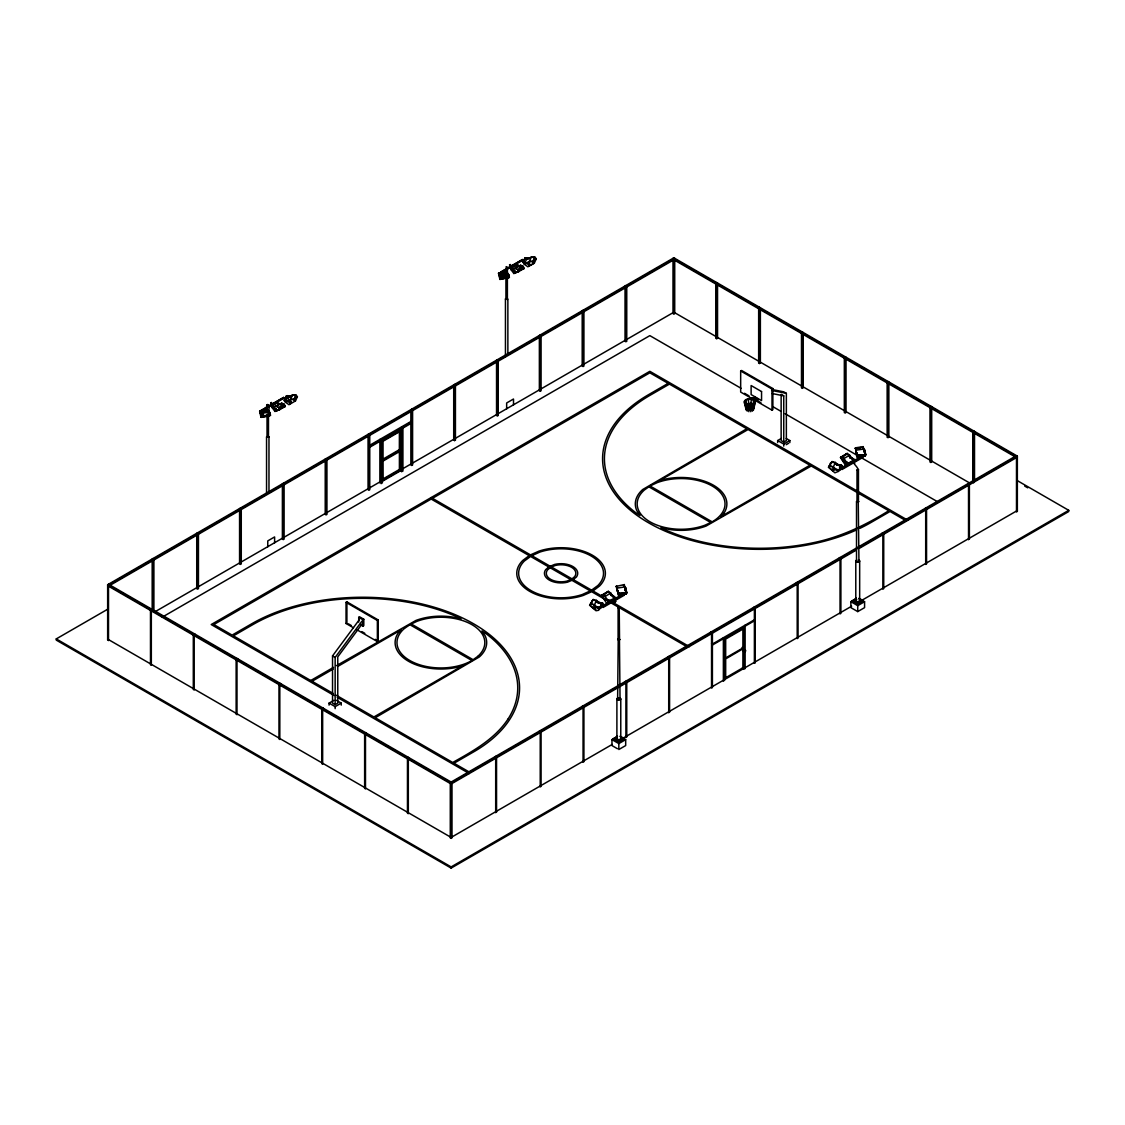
<?xml version="1.0" encoding="UTF-8"?>
<svg xmlns="http://www.w3.org/2000/svg" width="1125" height="1125" viewBox="0 0 1125 1125"><rect width="100%" height="100%" fill="white"/><g stroke="black" fill="none" stroke-linecap="round" stroke-linejoin="round"><path stroke-width="1.5" d="M750.769 407.602L751.247 399.037L745.903 399.867L744.469 402.947L746.255 410.203M745.341 649.87L743.203 650.714L743.4 648.605M262.631 414.155L262.927 415.223C268.003 417.403 270.239 409.964 269.958 415.406M261.436 412.594L269.184 411.398C273.009 416.883 266.555 409.837 262.336 414.169L261.436 412.594L260.058 413.269L261.028 417.347L268.861 415.955M506.756 271.927L508.514 276.131L508.542 275.034M750.769 411.722L751.247 405.211L755.156 402.947L755.156 401.302L751.247 399.037M512.311 265.852L511.355 266.709L512.142 265.331M523.322 262.238L524.953 257.892L529.158 258.089M523.983 263.152L523.041 262.645L524.883 258.778M745.636 650.32L744.145 651.797L745.059 651.417M752.428 408.15L753.722 399.867M267.033 411.595C264.811 400.556 270.956 403.692 268.481 412.242M268.481 405.239L267.033 404.888M505.927 266.962C509.85 265.373 502.088 270.984 505.927 273.67M752.428 411.159L753.722 404.381M619.031 594.098L626.962 592.861L625.472 588.136L626.555 592.383M865.069 455.189C865.223 450.633 863.016 446.878 865.448 454.458M753.384 409.106L755.156 401.302M266.555 492.778L266.555 436.922L267.764 436.219L268.973 436.922L268.973 492.778M268.481 415.73L268.481 436.725L267.764 437.133L267.033 436.725L267.033 414.942M268.973 436.922L266.555 436.922M505.448 356.597L505.448 298.997L506.967 298.322M507.389 277.805L507.389 298.8L506.025 298.589M506.841 298.392L507.516 299.489L505.448 298.997M619.439 639L620.044 698.948L618.834 699.652L617.625 698.948L618.23 639M618.103 639.408L618.103 607.936L619.2 607.458L619.552 639.408L618.202 639.197M620.044 639.605L617.625 639.605M615.164 738.83L614.981 738.042L615.192 739.139M615.164 739.252L615.164 737.775M618.722 741.08L619.045 740.503M622.73 739.195L622.645 737.803M858.248 501.187L858.937 561.023L857.728 561.727L856.519 561.023L856.519 501.68L858.459 501.483L858.459 469.659C855.802 464.639 852.961 463.683 854.747 463.345M858.937 501.68L856.519 501.68M853.664 600.244L853.959 601.003L854.227 600.244M853.889 600.989L854.072 600.075L854.002 600.82M858.009 602.859L857.841 602.016L857.447 602.859M858.052 602.817L857.658 602.817M861.384 599.977L861.539 601.003L861.609 599.85M753.384 410.203L755.156 402.947M510.637 268.608L510.862 267.3M510.637 267.511L510.553 268.369M610.341 601.214L615.291 598.402L610.748 595.167M615.291 598.402L614.925 597.684M618.103 607.936L619.552 607.584M856.997 501.483L856.997 469.997L858.431 469.603M858.431 469.73L856.997 469.997M745.312 650.109L743.259 651.347M285.356 402.173L287.423 397.702L292.584 394.833L295.931 394.988L297.422 396.717L295.341 401.175L293.864 399.459L290.517 399.305L285.356 402.173L288.97 404.719L295.467 400.908M290.517 399.305L292.584 394.833M290.869 401.442L284.611 400.416M285.033 401.161L290.869 402.061L290.911 401.358M293.864 399.459L295.931 394.988M295.256 401.034L294.483 400.12L296.297 396.183A2.827 2.236 24.9 0 0 293.977 395.409M523.069 262.378L525.08 257.934L529.13 258.173M524.25 264.234L526.317 259.777L531.492 256.908L534.839 257.062L536.316 258.778L534.248 263.25L527.864 266.794L524.25 264.234L529.411 261.38L532.758 261.534L534.248 263.25M529.411 261.38L531.492 256.908M529.481 263.784L523.505 262.491M532.758 261.534L534.839 257.062M534.15 263.109L533.377 262.181L535.205 258.258A2.827 2.236 24.9 0 0 532.87 257.484M589.612 605.236L593.17 599.498L596.517 600.384L601.678 604.842L598.416 610.327L595.983 610.734L589.612 605.236L591.089 603.97L594.436 604.842L599.611 609.314M594.886 600.497A2.827 2.236 24.9 0 0 592.552 600.539L589.95 605.152L593.17 599.498M594.436 604.842L596.517 600.384M599.723 607.669L593.845 606.839L601.172 607.247M600.609 608.302L593.888 607.388M598.416 610.327L599.794 607.345M601.045 607.852L602.859 604.252M828.506 467.311L832.064 461.573L835.411 462.459L840.586 466.917L838.505 471.389L834.891 472.809L828.506 467.311L832.064 461.573M838.505 471.389L833.344 466.917L835.411 462.459M839.517 470.377L832.781 469.462M839.939 469.294L841.641 465.173L835.059 463.936M841.753 465.708L839.756 469.519M839.939 469.927L841.641 465.792L836.48 464.864M853.031 462.952L852.089 463.345L853.087 462.459M506.869 272.489L498.586 273.544L500.034 277.453L498.994 272.784M626.962 592.594L626.175 593.114M616.163 586.406L624.305 584.578L626.273 594.028L618.525 595.223L616.163 586.406L617.527 587.208M617.78 591.862L618.258 591.103M624.305 584.578L623.447 585.281L624.333 586.153M618.525 595.223L616.57 585.773M624.825 590.442L624.952 589.134M856.772 456.68L855.464 447.848L863.198 446.639L865.491 455.583L856.772 456.68L859.866 456.202M863.198 446.639L862.341 447.356L863.241 448.228M857.433 457.298L855.464 447.848M864.52 455.484L865.167 456.103M615.347 738.619L614.798 738.211M622.884 738.619L622.491 737.775M861.188 600.638L861.581 600.342M363.009 619.72L363.009 622.73L337.767 656.902L337.767 703.125L335.152 704.63L332.536 703.125L332.536 655.917L359.367 619.608M335.152 704.63L335.152 657.422L361.969 621.112M286.172 395.873L284.414 400.177M285.848 396.675L290.236 396.717M273.164 404.438L272.405 404.522L273.038 403.425M745.214 650.208L744.525 651.052M517.064 265.219L510.497 268.102L515.039 271.336L510.75 268.861M572.034 578.883L574.72 576.562A14.766 8.522 0 0 0 571.514 567.267A14.766 8.522 0 0 0 555.427 565.425L551.419 566.972M853.819 460.012L853.931 459.084L849.642 456.609M600.497 605.855L601.678 604.842M839.391 467.93L840.586 466.917M606.389 592.889L602.072 595.519L607.064 592.636M841.542 457.116L840.966 457.594L846.534 454.247L841.542 457.116A2.827 1.631 60 0 1 843.244 457.706M602.663 594.605L605.109 596.377L608.892 602.227L606.248 602.691L601.58 595.462L608.33 591.328L610.777 593.114L614.559 598.95M608.33 591.328L601.58 595.462M841.556 456.68L844.003 458.452L847.786 464.302L845.142 464.752L840.473 457.538L847.223 453.403L849.67 455.189L853.453 461.025M847.223 453.403L840.473 457.538M844.58 461.714L843.947 462.206L840.811 457.355M269.775 414.183L269.452 413.1M592.973 590.962L599.442 586.097A44.311 25.58 0 0 0 592.411 555.216A44.311 25.58 0 0 0 538.917 551.152L530.48 554.878M615.164 738.956L615.361 738.253M861.202 600.244L861.37 600.862M744.145 651.797L745.186 649.828L745.172 650.672M260.086 410.709L261.127 414.745M259.692 411.469L266.723 410.259M260.086 411.328L261.267 415.35M498.586 272.925L505.617 271.702M865.856 454.936L858.375 456.258M281.264 404.353L281.742 404.086A2.827 1.631 60 0 1 284.245 405.464L284.822 406.589M262.28 409.711L283.528 397.448L284.372 397.941L262.35 410.752L262.28 409.711L263.137 410.287M501.173 271.786L522.422 259.523L523.28 260.016L501.173 272.784L501.173 271.786L502.031 272.363M262.35 409.837L283.584 397.575L284.372 398.025M522.492 259.65L501.244 271.913L501.173 272.784M510.75 267.877L515.798 265.148M276.539 403.214C261.056 404.297 285.975 413.761 271.856 406.786M272.334 407.911L281.77 403.158L284.231 404.212L285.314 406.336L279.647 409.598L274.978 411.427L272.334 407.911L281.77 403.158M511.228 269.986L520.678 265.233L523.125 266.288L524.208 268.411L518.541 271.673L517.458 269.564L515.011 268.509L511.228 269.986L513.872 273.502L518.878 271.477M515.011 268.509L520.678 265.233M276.117 406.434L278.564 407.489L284.231 404.212M517.458 269.564L523.125 266.288M278.438 407.447A2.827 1.631 60 0 1 279.253 408.347L284.245 405.464M517.345 269.522A2.827 1.631 60 0 1 518.161 270.422L523.153 267.539L523.716 268.664M274.978 411.427L279.492 409.008M513.872 273.502L519.778 270.281M276.848 410.639L284.977 406.533M519.483 270.548L515.742 272.714L515.123 271.491M107.648 640.097L107.648 584.719L673.861 257.808L1017.352 456.131L1017.352 511.523M109.364 585.703L673.861 259.791L1015.636 457.116L1015.636 456.131M368.916 445.739L410.878 421.509L411.736 422.002L401.625 427.838L401.625 426.853L402.919 427.598L402.919 471.122M368.916 446.738L380.728 439.903L380.728 440.902L369.759 447.23M379.87 482.934L379.87 439.411L381.164 440.156L402.919 427.598M383.625 439.917L401.119 429.82L401.119 470.475L382.191 481.402L381.333 480.909L400.261 469.983L400.261 451.139L399.403 450.647L399.403 469.477L401.119 470.475M382.359 440.944L401.709 429.764L401.709 471.811M382.359 482.991L382.191 440.747L383.048 441.239L400.261 431.297L400.261 450.141L383.048 460.083L382.191 459.591L399.403 449.648L400.261 450.141M1017.112 480.516L1068.75 510.328L1068.75 511.523L451.139 868.092L56.25 640.097L56.25 638.916L107.972 609.061M398.869 452.517L399.164 450.112L399.22 452.123M382.191 460.575L383.048 461.081L400.261 451.139M151.327 608.948L150.483 609.441L150.483 664.833M716.681 282.544L715.837 283.036L715.837 338.428M152.184 609.441L151.327 609.933L151.327 665.325M399.403 469.477L382.191 479.419L383.048 479.925L383.048 461.081M154.73 611.93L673.861 312.216L970.242 483.328M283.247 538.72L282.389 539.212L282.389 485.55M326.081 513.998L325.223 514.491L325.223 460.828M162.225 617.161L649.842 335.63L741.038 388.28M194.161 633.67L193.303 634.163L193.303 689.555M759.516 307.266L758.658 307.758L758.658 363.15M195.019 634.163L194.161 634.669L194.161 690.047M432.492 498.305L649.842 372.811L746.775 428.78L642.712 489.516A45.773 26.423 0 0 0 636.877 510.75L640.055 515.517L635.358 512.395A155.081 89.536 0 0 1 649.842 395.423L669.431 384.117M668.123 383.372L648.492 394.706A156.909 90.591 0 0 0 642.277 518.962A156.909 90.591 0 0 0 856.744 529.833M236.995 658.406L236.137 658.898L236.137 714.291M802.35 332.002L801.492 332.494L801.492 387.886M237.853 658.898L236.995 659.391L236.995 714.783M740.672 370.969L741.544 370.462L772.875 388.561L772.875 409.655L772.003 410.161L740.672 392.077L740.672 370.969L772.003 389.053L772.875 388.561M353.489 627.792L346.036 623.489L346.036 602.381L346.908 601.875L378.239 619.973L378.239 641.067L377.367 641.573L356.47 629.508M346.036 623.489L346.908 622.983L346.908 601.875M358.72 622.097L358.72 617.33L359.592 616.823L363.797 619.256L363.797 625.612L362.925 626.119L360.127 624.502M358.72 617.33L362.925 619.763L363.797 619.256M755.03 397.35L752.062 399.319L754.819 397.73L757.42 399.234L754.678 400.823L757.645 398.855L755.03 397.35L755.03 398.855L757.645 400.359L754.819 398.981L754.819 397.73M346.036 602.381L377.367 620.466L378.239 619.973M279.816 683.128L278.972 683.62L278.972 739.012M280.673 683.62L279.816 684.113L279.816 739.505M845.184 357.708L846.028 357.216L846.028 412.608M310.753 680.513L333.492 667.378M336.53 665.634L415.969 620.423A45.773 26.423 0 0 1 452.742 617.062L460.997 618.891L455.583 616.191A155.081 89.536 0 0 0 252.984 624.544L233.409 635.85L333.183 693.464M312.061 681.272L333.155 669.08M337.683 666.478L400.978 629.93L398.152 633.122A45.773 26.423 0 0 0 408.53 661.289A45.773 26.423 0 0 0 457.298 667.266L462.825 665.648L373.908 716.977L336.192 695.208M531.886 555.694L539.845 552.08A42.441 24.511 0 0 1 591.089 555.975A42.441 24.511 0 0 1 597.839 585.548L591.567 590.147M550.209 566.269L554.695 564.413A16.65 9.619 0 0 1 572.85 566.508A16.65 9.619 0 0 1 576.464 576.984L573.244 579.572M777.656 442.575L777.656 440.564L781.312 438.455M329.062 705.136L329.062 703.125L333.928 700.312M322.65 707.85L321.792 708.356L321.792 763.748M783.745 442.069L783.745 395.845L781.144 394.341L781.144 440.564L783.745 442.069L786.361 440.564L786.361 393.342L783.745 391.837L772.284 389.559M323.508 708.356L322.65 708.848L322.65 764.241M888.005 382.444L888.863 381.952L888.863 437.344M777.656 440.564L783.745 444.08L789.848 440.564L789.848 442.575M786.192 444.684L788.625 443.278M329.062 703.125L335.152 706.641L341.241 703.125L341.241 705.136M365.484 732.586L364.627 733.078L364.627 788.47M366.342 733.078L365.484 733.57L365.484 788.962M930.839 407.166L931.697 406.673L931.697 462.066M605.109 596.377L610.777 593.114M844.003 458.452L849.67 455.189M848.939 463.5L843.342 460.252L847.716 462.656M604.913 598.387L610.439 601.27M609.117 601.425L604.547 598.739M615.023 597.994L609.117 600.806M849.234 462.656L853.931 460.069M849.234 463.289L854.283 460.195L849.544 457.298M623.461 593.705L602.212 606.052L603.07 607.458L624.319 595.195L623.461 593.705L624.319 595.195M603 606.516L624.319 594.211M841.894 468.577L863.213 456.272L863.213 457.27L841.964 469.533L841.106 468.042L862.355 455.78L863.213 456.272M408.319 757.308L407.461 757.8L407.461 813.192L408.319 813.698L408.319 758.306L409.162 757.8M973.673 431.902L974.517 431.395L974.517 481.598M107.648 584.719L451.139 783.028L857.405 548.48M859.261 547.397L1017.352 456.131M451.997 783.52L856.252 550.125M859.303 548.367L1017.352 457.116L673.003 258.314L673.003 313.692M754.383 619.833L712.406 644.062L711.548 643.57M712.406 645.047L723.375 638.719M745.13 626.161L754.383 620.817M742.894 647.972L725.681 657.914L725.681 639.07L742.894 629.128L742.894 647.972L742.05 647.466M742.908 651.15L743.33 648.773M620.198 736.144L624.319 738.83L618.834 741.994L613.35 738.83L617.456 736.144M859.106 598.219L863.213 600.905L857.728 604.069L852.244 600.905L856.364 598.219M617.456 748.73L611.972 745.566L611.972 739.631L617.456 736.467M859.106 598.528L864.577 601.692L864.577 607.641L857.728 611.592L850.88 607.641L850.88 601.692L856.364 598.528M725.47 677.869L742.894 667.8L742.908 648.984M612.155 744.469L451.139 837.436L107.648 639.113M851.667 606.192L622.673 738.38M862.298 600.047L1017.352 510.525M613.35 738.52L618.834 741.684L624.319 738.52M852.244 600.595L857.728 603.759L863.213 600.595M618.834 741.684L618.834 749.517L625.683 745.566L625.683 739.631L618.834 743.583L611.972 739.631M864.577 601.692L857.728 605.658L850.88 601.692M56.25 638.916L451.139 866.911L1068.75 510.328M536.189 259.045L535.205 258.258M528.497 266.006L529.481 265.458M534.361 262.983L530.072 265.373L528.314 263.32L529.959 261.717A2.827 2.236 24.9 0 1 533.377 262.181M297.295 396.97L296.297 396.183M289.589 403.931L290.587 403.383M286.495 396.337L284.288 400.838L290.911 401.991M839.869 470.194L839.039 470.377M500.344 274.669L501.244 276.23L509.048 274.964L509.372 277.383L499.922 279.422L498.952 275.344L500.344 274.669L508.078 273.473L509.091 275.991M506.7 274.148L508.078 273.473M499.922 279.422L502.102 278.508M501.3 279.084L508.908 277.453M267.792 412.073L269.184 411.398M261.028 417.347L270.478 415.308L270.084 412.959M262.041 417.009L263.194 416.433L262.927 415.223M268.762 416.152L270.478 415.308M745.144 651.67L744.188 650.995M519.539 270.239L524.208 268.411M280.645 408.164L285.314 406.336M275.977 410.906L279.984 409.416M276.455 402.525L281.025 404.17M610.439 600.652L604.448 598.795M865.547 454.528L858.825 455.527M600.145 607.683L602.888 603.366L596.152 601.875L602.733 603.098M498.952 275.344L505.153 274.387M500.034 276.82L498.459 273.445M508.148 275.752L509.119 275.597M501.525 276.23L501.834 277.298L508.655 276.244L508.852 277.481M509.372 277.383L501.638 278.578L501.244 276.23M260.423 410.513L267.609 409.612M260.058 413.269L263.152 412.791M269.255 413.677L270.225 413.536M267.863 409.852L269.606 413.438M855.07 448.481L860.906 447.539M857.292 448.411L860.695 447.891M856.364 450.141L864.098 448.945M855.928 451.716L857.995 455.47M856.294 452.109L858.389 456.173M864.028 450.914L864.998 450.759M865.125 454.641L857.362 455.119M857.742 456.778L865.491 455.583M617.456 588.066L625.205 586.87M616.894 589.669L618.595 593.016M617.386 590.034L618.792 593.859M625.134 588.839L626.091 588.684M626.217 592.566L618.469 593.044M618.848 594.703L626.583 593.508M515.742 264.445L516.67 264.445M848.939 462.867L848.011 462.867M615.023 737.902L615.066 739.083M849.867 456.23L850.008 457.102M849.909 457.509L850.008 456.623M611.381 595.223L610.903 594.703M505.603 271.617L506.517 271.688M506.039 272.306L498.6 274.05M267.145 409.612L259.566 411.37M744.469 402.947L745.903 404.381L751.247 405.211M286.875 396.169L290.264 396.647M267.764 436.303L268.481 436.725M618.75 740.208L618.933 740.953L618.905 740.18M848.475 462.839L847.617 462.727M281.025 404.789L276.848 402.989L271.73 406.533M526.205 258.342L529.158 258.708M523.927 263.236L529.805 264.066L523.195 262.28M836.522 464.794L840.909 465.469M838.617 469.744L832.781 468.83L832.753 469.533M287.311 395.648L291.727 396.239M597.572 602.803L602.002 603.394M506.039 271.688L508.641 275.484M267.145 410.231L268.186 410.667M771.623 390.417L786.361 393.342M771.975 393.497L783.745 395.845M622.519 737.958L622.702 738.928M835.298 463.43L836.002 464.105M829.997 466.045L833.344 466.917M840.853 464.92L841.641 465.441M285.075 400.458L284.288 400.219L284.695 400.978M516.614 264.53L519.919 266.245M848.067 463.416L843.441 460.195M743.175 648.703L725.681 658.898L725.681 677.742M619.102 594.014L616.894 590.288M1024.706 486.084L1027.744 487.842M625.894 285.511L626.752 286.003L626.752 341.395M968.527 483.328L969.384 483.82L969.384 539.212M625.036 286.003L625.894 286.495L625.894 341.887M967.669 483.82L968.527 484.312L968.527 539.705M522.422 260.508L522.422 259.523M772.959 406.716L780.567 411.103M785.123 413.733L937.125 501.483M744.525 393.3L748.997 395.873M751.992 397.603L754.973 399.319M757.955 401.048L760.936 402.764M516.966 264.656L519.82 266.302M849.544 456.666L854.128 459.577M516.966 265.289L519.82 266.92M583.059 310.233L583.917 310.725L583.917 366.117M925.692 508.064L926.55 508.556L926.55 563.948M515.138 271.266L510.497 268.636M582.202 310.725L583.059 311.231L583.059 366.609M924.834 508.556L925.692 509.048L925.692 564.441M786.192 438.455L789.848 440.564M907.903 520.298L649.842 371.306L211.205 624.544L334.167 695.545M905.512 520.425L890.044 511.495L870.427 522.83A156.909 90.591 0 0 1 859.908 528.356M540.225 334.969L541.083 335.461L541.083 390.853M882.872 532.786L883.73 533.278L883.73 588.67L882.872 589.163L882.872 533.77L882.014 533.278M497.405 359.691L498.248 360.183L498.248 415.575M840.038 557.508L840.895 558.014L840.895 613.392L840.038 613.898L840.038 558.506L839.18 558.014M454.57 384.413L455.428 384.919L455.428 440.311M797.203 582.244L798.061 582.736L798.061 638.128L797.203 638.62L797.203 583.228L796.345 582.736M411.736 409.148L412.594 409.641L412.594 465.033M754.383 606.966L755.241 607.458L755.241 662.85L754.383 663.342L754.383 607.964L753.525 607.458M410.878 422.494L411.736 423L402.483 428.33L402.483 427.345M400.43 429.033L401.709 429.764M368.916 433.87L369.759 434.363L369.759 489.755M711.548 631.702L712.406 632.194L712.406 687.586L711.548 688.078L711.548 632.686L710.691 632.194M379.87 440.409L380.728 440.902M368.058 434.363L368.916 434.869L368.916 490.261M283.528 398.447L283.528 397.448M742.894 667.8L743.752 668.292L743.752 627.638L724.823 638.564L724.823 679.219L723.966 678.727M399.319 470.517L400.177 471.009M741.952 668.348L742.809 668.841M615.023 597.009L610.13 593.677A2.827 1.631 60 0 0 607.627 592.172M431.184 497.559L603.52 597.052M611.058 601.411L689.456 646.664M271.856 406.167L276.145 409.261M605.236 599.555L591.666 591.722L583.228 595.448A44.311 25.58 0 0 1 529.748 591.384A44.311 25.58 0 0 1 522.703 560.503L529.172 555.638L431.184 499.064L213.82 624.544L232.102 635.105L251.733 623.77A156.909 90.591 0 0 1 473.597 623.798A156.909 90.591 0 0 1 473.639 751.894L454.022 763.228L469.491 772.158M609.764 602.156L686.644 646.552M326.081 458.606L326.939 459.098L326.939 514.491M668.714 656.423L669.572 656.916L669.572 712.308M325.223 459.098L326.081 459.591L326.081 514.983M667.856 656.916L668.714 657.408L668.714 712.8M283.247 483.328L284.105 483.82L284.105 539.212M625.894 681.145L626.752 681.652L626.752 737.03M282.389 483.82L283.247 484.312L283.247 539.705M625.036 681.652L625.894 682.144L625.894 737.536M583.059 705.881L583.917 706.373L583.917 761.766M240.413 509.048L239.569 508.556L239.569 563.948M582.202 706.373L583.059 706.866L583.059 762.258M620.198 736.467L625.683 739.631M540.225 730.603L541.083 731.095L541.083 786.487M197.592 533.77L196.734 533.278L196.734 588.67L197.592 589.163L197.592 532.786L198.45 533.278L198.45 588.67M539.367 731.095L540.225 731.602L540.225 786.98M348.398 623.841L351.38 625.57M361.828 631.603L364.809 633.319M375.244 639.352L378.239 641.067M332.536 655.917L335.152 657.422M153.042 558.506L153.9 558.998L153.9 610.931M495.689 756.323L496.547 756.816L496.547 812.208M152.184 558.998L153.042 559.491L153.042 609.694M494.831 756.816L495.689 757.308L495.689 812.7M337.205 697.289L469.266 773.536M336.375 700.312L341.241 703.125M450.281 783.52L107.648 585.703L674.719 258.314L674.719 313.692M399.361 449.789L399.403 430.805M830.461 463.106L828.844 467.227L829.631 466.552A2.827 2.236 24.9 0 1 833.048 467.142L834.68 469.252L832.922 470.742L828.633 467.044M594.914 608.991L595.913 609.848M589.739 604.969L594.028 608.667L595.786 607.177L594.155 605.067A2.827 2.236 24.9 0 0 590.723 604.477M271.969 406.111L271.856 405.169L271.73 405.9M596.77 601.453L596.967 602.325M287.423 397.702L288.619 399.08M291.178 403.298L289.42 401.245L291.052 399.656A2.827 2.236 24.9 0 1 294.483 400.12M596.63 601.791L597.164 602.508M844.903 462.811L845.62 463.936M601.917 595.28L605.053 600.131M849.038 455.752L849.516 456.581M278.564 407.489L279.647 409.598M518.161 270.422L518.723 271.547M279.253 408.347L279.83 409.472M508.022 274.486L508.655 276.244M864.267 450.436L865.983 454.416M268.045 410.077L269.747 414.042M856.097 448.552L856.42 449.283M625.852 593.03L626.273 594.028M849.909 457.453L850.233 458.297M744.469 401.302L746.255 409.106M855.858 449.986L856.673 453.923M745.903 404.381L747.211 411.159M863.522 449.325L863.972 452.123M507.53 276.68L507.769 278.03M507.431 276.834L507.67 278.227M262.336 414.169L262.73 416.517M501.834 277.298L502.045 278.536M745.903 399.867L747.211 408.15M748.378 405.211L748.856 411.722M748.378 399.037L748.856 407.602M1016.494 512.016L1016.494 455.639L450.281 782.536L450.281 837.928M973.673 482.836L973.673 430.903L972.816 431.395L972.816 481.598M930.839 462.558L930.839 406.181L929.981 406.673L929.981 462.066M888.005 437.836L888.005 381.445L887.147 381.952L887.147 437.344M859.669 561.023L859.669 600.595M857.728 603.759L857.728 611.592M855.787 561.023L855.787 600.595M845.184 413.1L845.184 356.723L844.327 357.216L844.327 412.608M803.208 387.886L803.208 332.494L802.35 332.986L802.35 388.378M783.745 444.08L783.745 446.091M772.003 389.053L772.003 410.161M760.373 363.15L760.373 307.758L759.516 308.264L759.516 363.642M757.645 398.855L757.42 400.486M745.495 650.742L745.495 651.544M745.13 625.163L745.13 668.686M744.567 650.714L744.623 652.064M743.934 669.375L743.934 627.342L724.57 638.522L724.57 680.555M723.375 637.734L723.375 681.244M717.539 338.428L717.539 283.036L716.681 283.528L716.681 338.92M673.861 258.806L673.861 314.198M625.036 287.733L625.036 341.395M620.775 698.948L620.775 738.52M616.894 698.948L616.894 738.52M582.202 312.469L582.202 366.117M540.225 391.345L540.225 335.953L539.367 335.461L539.367 390.853M513.506 404.944L513.506 399.009L506.658 402.961L506.658 408.895M507.867 298.997L507.867 353.095M507.389 269.058L507.389 274.303M505.927 278.691L505.927 298.8M497.405 416.067L497.405 360.675L496.547 360.183L496.547 415.575M454.57 440.803L454.57 385.411L453.712 384.919L453.712 440.311M451.997 837.928L451.997 782.536L108.506 584.212L108.506 640.603M451.139 783.028L451.139 838.42M451.139 866.911L451.139 868.092M411.736 465.525L411.736 410.133L410.878 409.641L410.878 465.033M383.048 441.239L383.048 460.083M381.164 440.156L381.164 483.68M377.367 620.466L377.367 641.573M368.058 436.106L368.058 489.755M362.925 619.763L362.925 626.119M335.152 706.641L335.152 708.652M274.613 542.869L274.613 536.934L267.764 540.9L267.764 546.834M241.27 563.948L241.27 508.556L240.413 508.064L240.413 564.441M152.184 560.728L152.184 610.931M522.337 266.639A2.827 1.631 60 0 1 523.153 267.539M620.508 737.958A1.941 1.125 0 0 1 618.834 739.631A1.941 1.125 0 0 1 617.147 737.958M619.327 697.866A1.941 1.125 0 0 1 620.423 699.595A1.941 1.125 0 0 1 617.245 699.595A1.941 1.125 0 0 1 618.328 697.866M602.634 595.055A2.827 1.631 60 0 1 604.35 595.631M859.106 599.794A1.941 1.125 0 0 1 858.98 601.453A1.941 1.125 0 0 1 856.139 601.228A1.941 1.125 0 0 1 856.758 599.625M859.106 560.236A1.941 1.125 0 0 1 858.98 561.881A1.941 1.125 0 0 1 856.139 561.67A1.941 1.125 0 0 1 856.758 560.053M831.459 462.614A2.827 2.236 24.9 0 1 834.877 463.205M847.35 454.275A2.827 1.631 60 0 1 848.236 454.823M613.195 600.961C614.166 602.719 614.377 598.289 613.195 600.961M270.675 402.792C270.914 405.717 272.672 401.217 270.675 402.792M509.569 264.867C509.822 267.806 511.552 263.25 509.569 264.867M625.978 588.066L626.217 589.261L625.978 588.066M864.886 450.127L865.111 451.322L864.886 450.127M614.897 602.114L615.952 601.327L614.967 601.987M507.952 719.156C494.662 739.195 473.147 751.008 452.714 762.483L375.216 717.736L479.292 656.986A45.773 26.423 0 0 0 485.114 635.752L481.936 630.97L486.788 634.205A155.081 89.536 0 0 1 507.952 719.156M723.839 513.38L721.027 516.572L809.93 465.244L748.083 429.525L659.166 480.867L664.692 479.236A45.773 26.423 0 0 1 713.475 485.227A45.773 26.423 0 0 1 723.839 513.38M746.55 404.002L745.355 405.197L746.55 407.77L751.008 408.459L754.27 406.575L754.27 405.197L751.008 403.312L746.55 404.002M746.873 406.083L745.805 407.152L746.873 409.472L750.895 410.091L753.82 408.389L752.752 406.083L750.895 405.464L746.873 406.083M548.255 567.408L545.695 569.616A16.65 9.619 0 0 0 549.295 580.092A16.65 9.619 0 0 0 567.45 582.188L571.936 580.317L590.259 590.906L582.3 594.52A42.441 24.511 0 0 1 531.056 590.625A42.441 24.511 0 0 1 524.32 561.052L530.578 556.453L548.902 567.028L548.255 567.408M550.111 567.717L547.425 570.038A14.766 8.522 0 0 0 550.631 579.333A14.766 8.522 0 0 0 566.733 581.175L570.741 579.628L550.111 567.717M408.727 625.458L404.058 628.791A43.917 25.355 0 0 0 413.255 662.302A43.917 25.355 0 0 0 471.952 660.53L409.964 624.741L408.727 625.458M648.872 486.816L644.259 490.106A43.917 25.355 0 0 0 650.039 521.845A43.917 25.355 0 0 0 705.023 525.178L710.719 522.52L648.872 486.816M477.731 656.409L473.119 659.7L411.286 623.995L416.967 621.323A43.917 25.355 0 0 1 471.952 624.67A43.917 25.355 0 0 1 477.731 656.409M651.403 485.339L650.166 486.056L712.153 521.845A43.917 25.355 0 0 0 715.233 487.955A43.917 25.355 0 0 0 657.183 482.653L651.403 485.339M811.237 466.003L706.036 526.078A45.773 26.423 0 0 1 669.248 529.439L660.952 527.611L666.562 530.409A155.081 89.536 0 0 0 813.698 542.63C840.614 537.103 865.561 525.22 888.75 510.736L811.237 466.003M753.722 399.614L751.247 398.784A5.527 3.192 0 0 0 744.3 401.597A5.527 3.192 0 0 0 750.291 405.056A5.527 3.192 0 0 0 755.156 401.048L753.722 399.614M761.555 391.57L751.12 385.538L751.12 394.594L761.555 400.613L761.555 391.57"/></g></svg>
